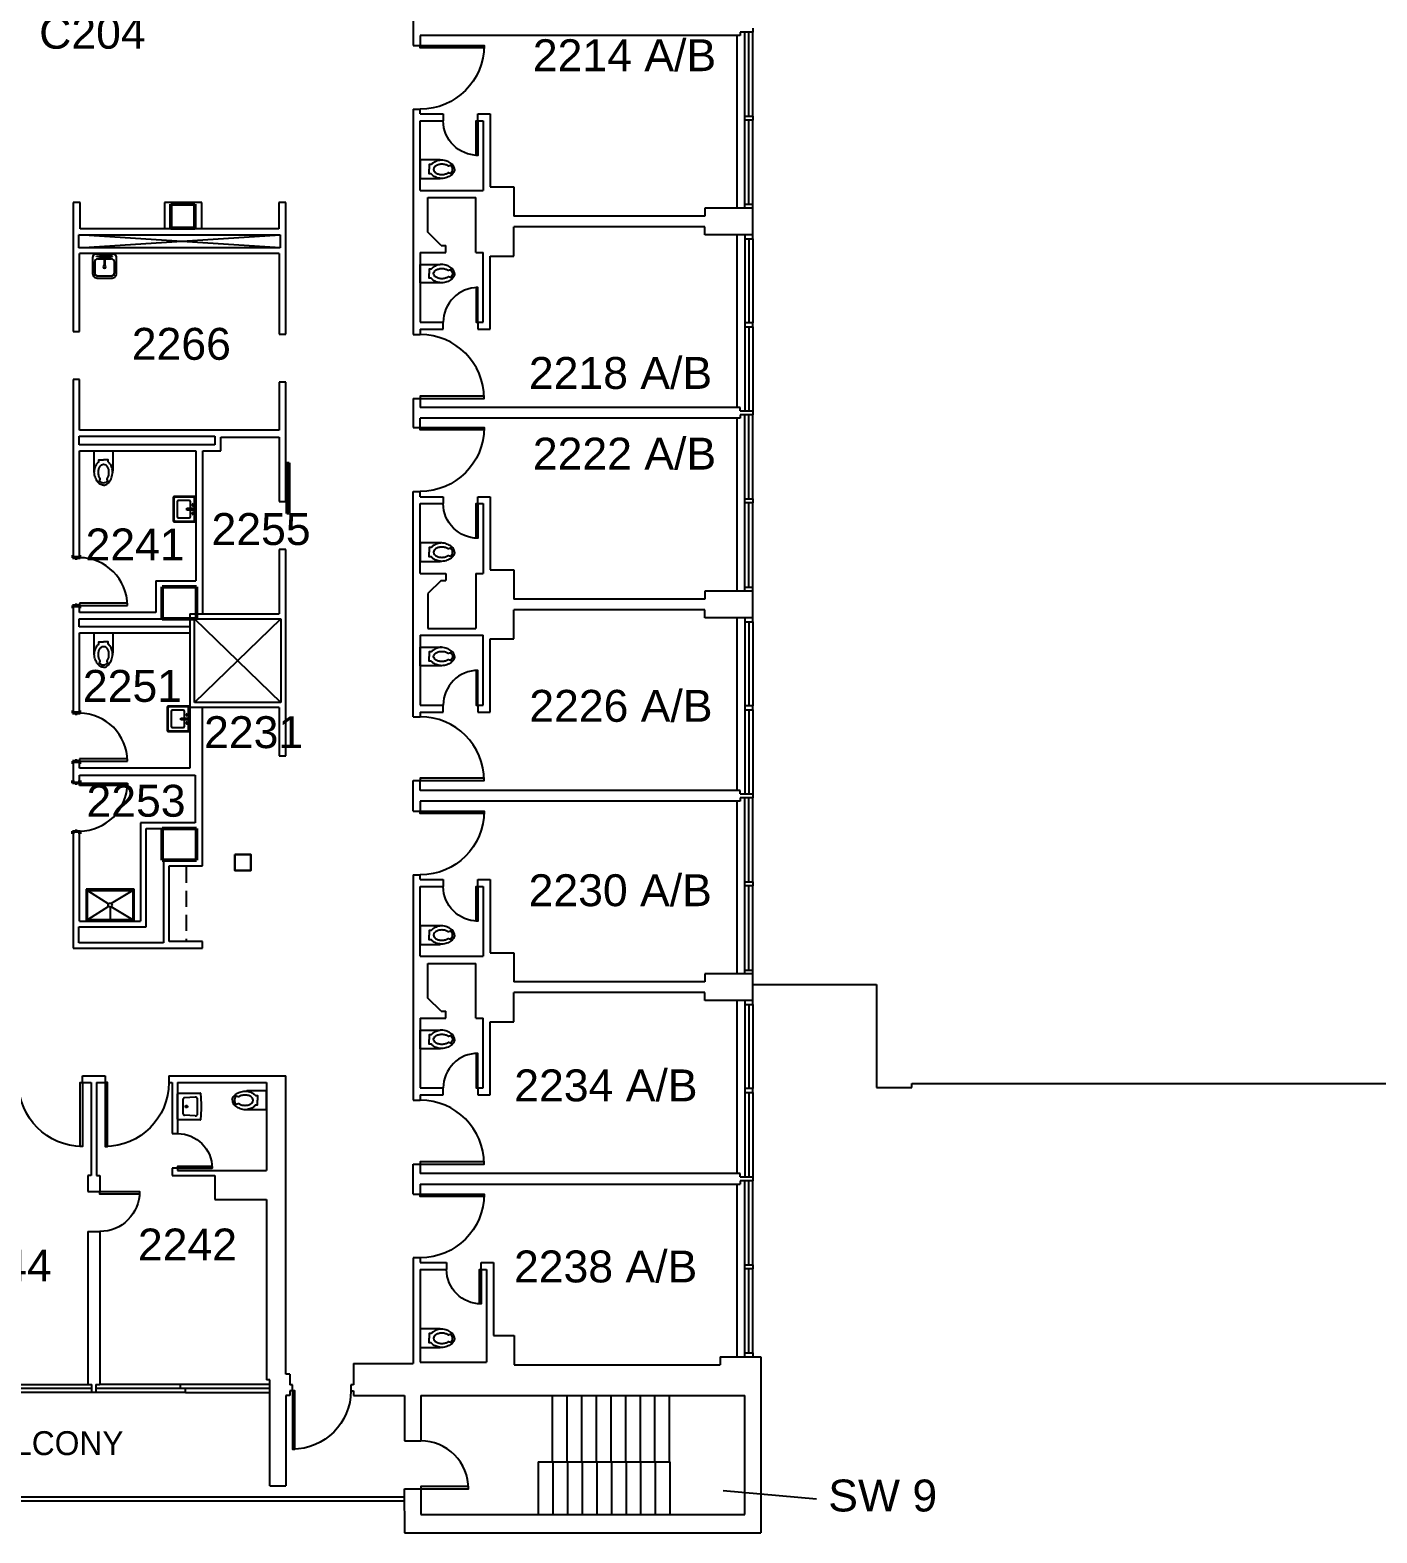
# Model space of a CAD drawing. Header units: inches. Extents: x -1132 to 7533, y -2240 to 4304.
# Drawn here: x 2883 to 3897, y 211 to 1341 of the extents above; entities that cross this region are included whole.
import ezdxf

# ---------------------------------------------------------------- set-up
doc = ezdxf.new("R2010")
doc.units = ezdxf.units.IN
doc.header["$LTSCALE"] = 96
doc.header["$MEASUREMENT"] = 0
doc.linetypes.add('HIDDEN2', pattern=[0.1875, 0.125, -0.0625])
doc.layers.get('0').update_dxf_attribs({"linetype": 'CONTINUOUS'})
for name, color, linetype in [('A-ANNO-ROOM', 4, 'CONTINUOUS'), ('A-ANNO-TEXT', 4, 'CONTINUOUS'), ('A-COLS', 5, 'CONTINUOUS'), ('A-DOOR', 2, 'CONTINUOUS'), ('A-FLOR-CASE-UPPR', 3, 'HIDDEN2'), ('A-FLOR-PFIX', 2, 'CONTINUOUS'), ('A-FLOR-STRS', 2, 'CONTINUOUS'), ('A-GLAZ', 2, 'CONTINUOUS'), ('A-GLAZ-SILL', 1, 'CONTINUOUS'), ('A-ROOF-LEVL-MED', 3, 'CONTINUOUS'), ('A-SHAFT', 1, 'CONTINUOUS'), ('A-WALL-FULL', 6, 'CONTINUOUS')]:
    doc.layers.add(name, color=color, linetype=linetype)
doc.styles.add('ARIAL', font='arial.ttf')

# ---------------------------------------------------------------- blocks, each defined once
blk = doc.blocks.new('*U89')
for p, q in [((0, 0), (0, 0)), ((-44, 0), (-44, 0))]:
    blk.add_line(p, q)
blk.add_lwpolyline([(0, 0), (0, -44), (-1.75, -44), (-1.75, 0)], close=True)
blk.add_arc((0, 0), 44, 180, 270)
blk = doc.blocks.new('*U88')
for p, q in [((0, 0), (0, 0)), ((36, 0), (36, 0))]:
    blk.add_line(p, q)
blk.add_lwpolyline([(0, 0), (0, -36), (1.75, -36), (1.75, 0)], close=True)
blk.add_arc((0, 0), 36, 270, 0)
blk = doc.blocks.new('*U29')
for p, q in [((0, 0), (0, 0)), ((48, 0), (48, 0))]:
    blk.add_line(p, q)
blk.add_lwpolyline([(0, 0), (0, -48), (1.75, -48), (1.75, 0)], close=True)
blk.add_arc((0, 0), 48, 270, 0)
blk = doc.blocks.new('*U28')
for p, q in [((0, 0), (0, 0)), ((-48, 0), (-48, 0))]:
    blk.add_line(p, q)
blk.add_lwpolyline([(0, 0), (0, -48), (-1.75, -48), (-1.75, 0)], close=True)
blk.add_arc((0, 0), 48, 180, 270)
blk = doc.blocks.new('*U30')
for p, q in [((0, 0), (0, 0)), ((36, 0), (36, 0))]:
    blk.add_line(p, q)
blk.add_lwpolyline([(0, 0), (0, -36), (1.75, -36), (1.75, 0)], close=True)
blk.add_arc((0, 0), 36, 270, 0)
blk = doc.blocks.new('*U61')
for p, q in [((0, 0), (0, 0)), ((-36, 0), (-36, 0))]:
    blk.add_line(p, q)
blk.add_lwpolyline([(0, 0), (0, -36), (-1.75, -36), (-1.75, 0)], close=True)
blk.add_arc((0, 0), 36, 180, 270)
blk = doc.blocks.new('LAVHC4')
for p, q in [((-9.5, 0), (9.5, 0)), ((-10, -17.046589), (-10, -0.5)), ((-7.037044, -13.416795), (-6.580252, -5.19453)), ((-5.581791, -4.25), (5.581791, -4.25)), ((7.037044, -13.416795), (6.580252, -5.19453)), ((10, -0.5), (10, -17.046589)), ((-5.539354, -15), (5.539354, -15))]:
    blk.add_line(p, q)
for points in [[(-9.5, 0, 0.065543), (-9.648516, -0.019553, 0.087946), (-9.75, -0.066987, 0.043207), (-9.849429, -0.150571, 0.043207), (-9.933013, -0.25, 0.087946), (-9.980447, -0.351484, 0.065543), (-10, -0.5)], [(10, -0.5, 0.065543), (9.980447, -0.351484, 0.087946), (9.933013, -0.25, 0.043207), (9.849429, -0.150571, 0.043207), (9.75, -0.066987, 0.087946), (9.648516, -0.019553, 0.065543), (9.5, 0)], [(-5.581791, -4.25, 0.063221), (-5.869829, -4.286566, 0.085725), (-6.065686, -4.374874, 0.040781), (-6.261236, -4.53176, 0.040781), (-6.428729, -4.718307, 0.085725), (-6.527764, -4.908965, 0.063221), (-6.580252, -5.19453)], [(6.580252, -5.19453, 0.063221), (6.527764, -4.908965, 0.085725), (6.428729, -4.718307, 0.040781), (6.261236, -4.53176, 0.040781), (6.065686, -4.374874, 0.085725), (5.869829, -4.286566, 0.063221), (5.581791, -4.25)], [(-10, -17.046589, 0.061553), (-9.982606, -17.187347, 0.084107), (-9.940741, -17.282697, 0.039062), (-9.865923, -17.379174, 0.039062), (-9.777011, -17.46284, 0.084107), (-9.686081, -17.513595, 0.061553), (-9.547619, -17.544316)], [(-9.547619, -17.544316, 0.007949), (-5.398899, -17.874775, 0.014949), (-3.186834, -17.949334, 0.000949), (0, -17.955385, 0.000949), (3.186834, -17.949334, 0.014949), (5.398899, -17.874775, 0.007949), (9.547619, -17.544316)], [(-7.037044, -13.416795, 0.050866), (-7.020454, -13.776064, 0.073218), (-6.947859, -14.015861, 0.028563), (-6.762423, -14.357529, 0.050866), (-6.629034, -14.530823, 0.050866), (-6.463406, -14.673619, 0.028563), (-6.132551, -14.877722, 0.073218), (-5.897149, -14.963507, 0.050866), (-5.539354, -15)], [(5.539354, -15, 0.050866), (5.897149, -14.963507, 0.073218), (6.132551, -14.877722, 0.028563), (6.463406, -14.673619, 0.050866), (6.629034, -14.530823, 0.050866), (6.762423, -14.357529, 0.028563), (6.947859, -14.015861, 0.073218), (7.020454, -13.776064, 0.050866), (7.037044, -13.416795)], [(9.547619, -17.544316, 0.061553), (9.686081, -17.513595, 0.084107), (9.777011, -17.46284, 0.039062), (9.865923, -17.379174, 0.039062), (9.940741, -17.282697, 0.084107), (9.982606, -17.187347, 0.061553), (10, -17.046589)]]:
    blk.add_lwpolyline(points, format="xyb")
blk.add_lwpolyline([(0.704769, -7.006515, -0.043661), (0.649519, -7.125, -0.043661), (0.574533, -7.232091, -0.043661), (0.482091, -7.324533, -0.043661), (0.375, -7.399519, -0.043661), (0.256515, -7.454769, -0.043661), (0.130236, -7.488606, -0.043661), (0, -7.5, -0.043661), (-0.130236, -7.488606, -0.043661), (-0.256515, -7.454769, -0.043661), (-0.375, -7.399519, -0.043661), (-0.482091, -7.324533, -0.043661), (-0.574533, -7.232091, -0.043661), (-0.649519, -7.125, -0.043661), (-0.704769, -7.006515, -0.043661), (-0.738606, -6.880236, -0.043661), (-0.75, -6.75, -0.043661), (-0.738606, -6.619764, -0.043661), (-0.704769, -6.493485, -0.043661), (-0.649519, -6.375, -0.043661), (-0.574533, -6.267909, -0.043661), (-0.482091, -6.175467, -0.043661), (-0.375, -6.100481, -0.043661), (-0.256515, -6.045231, -0.043661), (-0.130236, -6.011394, -0.043661), (0, -6, -0.043661), (0.130236, -6.011394, -0.043661), (0.256515, -6.045231, -0.043661), (0.375, -6.100481, -0.043661), (0.482091, -6.175467, -0.043661), (0.574533, -6.267909, -0.043661), (0.649519, -6.375, -0.043661), (0.704769, -6.493485, -0.043661), (0.738606, -6.619764, -0.043661), (0.75, -6.75, -0.043661), (0.738606, -6.880236, -0.043661)], format="xyb", close=True)
blk = doc.blocks.new('*U13')
for p, q in [((0, 0), (0, 0)), ((28, 0), (28, 0))]:
    blk.add_line(p, q)
blk.add_lwpolyline([(0, 0), (0, -28), (1.75, -28), (1.75, 0)], close=True)
blk.add_arc((0, 0), 28, 270, 0)
blk = doc.blocks.new('P2477016')
for p, q in [((-2.5, -21.1), (-2.5, -21.1)), ((-3.6, -23.8), (-3.6, -23.8))]:
    blk.add_line(p, q)
blk.add_lwpolyline([(7, -14.9), (7, 0), (-7, 0), (-7, -14.9)])
for points in [[(-6.9, -16.2, -0.074934), (-6.3, -12.6, -0.085426), (-4.9, -9.7, -0.066386), (-3.5, -8.3), (-3.5, -6.7), (0, -6.7)], [(4, -23.7, -0.562484), (3.2, -23.5), (2.4, -21.3, -0.238976), (2.5, -20.9, 0.08035), (3.4, -19, 0.074934), (3.8, -16.2, 0.074934), (3.4, -13.4, 0.085426), (2.4, -11.5, 0.066386), (1.6, -10.6, 0.330534), (-1.7, -10.6, 0.066386), (-2.5, -11.5, 0.085426), (-3.5, -13.4, 0.074934), (-3.9, -16.2, 0.074934), (-3.5, -19, 0.08035), (-2.6, -20.9, -0.238976), (-2.5, -21.3), (-3.3, -23.5, -0.549653), (-4.1, -23.7)], [(6.9, -16.2, 0.074934), (6.3, -12.6, 0.085426), (4.9, -9.7, 0.066386), (3.5, -8.3), (3.5, -6.7), (0, -6.7)], [(0, -25.8, -0.143932), (-2.5, -25, -0.107177), (-4.9, -22.6, -0.077997), (-6.4, -19.2, -0.065232), (-7, -14.9)], [(0, -25.8, 0.143932), (2.5, -25, 0.107177), (4.9, -22.6, 0.077997), (6.4, -19.2, 0.065232), (7, -14.9)], [(-3, -22.7, 0.063273), (-1.7, -23.8, 0.143932), (0, -24.2)], [(0, -24.2, 0.143932), (1.7, -23.8, 0.059203), (2.9, -22.8)]]:
    blk.add_lwpolyline(points, format="xyb")

msp = doc.modelspace()

# ---------------------------------------------------------------- linework, layer by layer
at = {"color": 9}
for p, q in [((2920.4, 738.1), (2915.5, 738.1)), ((3049.2, 720.9), (3037.2, 720.9)), ((3037.2, 720.9), (3037.2, 708.9)), ((3049.2, 708.9), (3049.2, 720.9)), ((3037.2, 708.9), (3049.2, 708.9))]:
    msp.add_line(p, q, dxfattribs=at)
at = {"layer": 'A-ANNO-ROOM'}
msp.add_line((3404.8, 242.6), (3474.9, 236.2), dxfattribs=at)
at = {"layer": 'A-COLS', "lineweight": 50}
for p, q in [((3007.2, 1210.2), (2989.2, 1210.2)), ((2989.2, 1210.2), (2989.2, 1192.2)), ((3007.2, 1192.2), (3007.2, 1210.2)), ((2989.2, 1192.2), (3007.2, 1192.2)), ((3008.5, 922.2), (2982.5, 922.2)), ((2982.5, 922.2), (2982.5, 898.2)), ((3008.5, 898.2), (3008.5, 922.2)), ((2982.5, 898.2), (3008.5, 898.2)), ((3008.5, 740.6), (2982.5, 740.6)), ((2982.5, 740.6), (2982.5, 716.6)), ((3008.5, 716.6), (3008.5, 740.6)), ((2982.5, 716.6), (3008.5, 716.6))]:
    msp.add_line(p, q, dxfattribs=at)
at = {"layer": 'A-DOOR', "lineweight": 35}
for p, q in [((3076.3, 1015.5), (3078.1, 1015.5)), ((3076.3, 977.5), (3076.3, 1015.5)), ((3078.1, 1015.5), (3078.1, 977.5)), ((3078.1, 977.5), (3076.3, 977.5)), ((2915.5, 946.2), (2915, 946.2)), ((2915, 946.2), (2915, 944.2)), ((2915, 944.2), (2917.2, 944.2)), ((2915.5, 944.7), (2915.5, 946.2)), ((2920.4, 944.7), (2915.5, 944.7)), ((2917.2, 944.2), (2917.2, 943.7)), ((2917.2, 943.7), (2918.7, 943.7)), ((2918.7, 943.7), (2918.7, 944.2)), ((2918.7, 944.2), (2920.9, 944.2)), ((2920.9, 946.2), (2920.4, 946.2)), ((2920.4, 946.2), (2920.4, 944.7)), ((2920.9, 944.2), (2920.9, 946.2)), ((2917.2, 908.2), (2915, 908.2)), ((2915, 908.2), (2915, 906.2)), ((2915, 906.2), (2915.5, 906.2)), ((2915.5, 907.7), (2920.4, 907.7)), ((2915.5, 906.2), (2915.5, 907.7)), ((2918.7, 908.7), (2917.2, 908.7)), ((2917.2, 908.7), (2917.2, 908.2)), ((2918.7, 908.2), (2918.7, 908.7)), ((2920.9, 908.2), (2918.7, 908.2)), ((2920.4, 907.7), (2920.4, 906.2)), ((2920.4, 906.2), (2920.9, 906.2)), ((2920.9, 906.2), (2920.9, 908.2)), ((2915.5, 829.2), (2915, 829.2)), ((2915, 829.2), (2915, 827.2)), ((2915, 827.2), (2917.2, 827.2)), ((2915.5, 827.7), (2915.5, 829.2)), ((2920.4, 827.7), (2915.5, 827.7)), ((2917.2, 827.2), (2917.2, 826.7)), ((2917.2, 826.7), (2918.7, 826.7)), ((2918.7, 826.7), (2918.7, 827.2)), ((2918.7, 827.2), (2920.9, 827.2)), ((2920.9, 829.2), (2920.4, 829.2)), ((2920.4, 829.2), (2920.4, 827.7)), ((2920.9, 827.2), (2920.9, 829.2)), ((2918.7, 791.7), (2917.2, 791.7)), ((2917.2, 791.7), (2917.2, 791.2)), ((2918.7, 791.2), (2918.7, 791.7)), ((2917.2, 791.2), (2915, 791.2)), ((2915, 791.2), (2915, 789.2)), ((2915, 789.2), (2915.5, 789.2)), ((2915.5, 790.7), (2920.4, 790.7)), ((2915.5, 789.2), (2915.5, 790.7)), ((2920.9, 791.2), (2918.7, 791.2)), ((2920.4, 790.7), (2920.4, 789.2)), ((2920.4, 789.2), (2920.9, 789.2)), ((2920.9, 789.2), (2920.9, 791.2)), ((2915, 776.6), (2915.5, 776.6)), ((2915, 774.6), (2915, 776.6)), ((2917.2, 774.6), (2915, 774.6)), ((2915.5, 776.6), (2915.5, 775.1)), ((2915.5, 775.1), (2920.4, 775.1)), ((2917.2, 774.1), (2917.2, 774.6)), ((2918.7, 774.1), (2917.2, 774.1)), ((2918.7, 774.6), (2918.7, 774.1)), ((2920.9, 774.6), (2918.7, 774.6)), ((2920.4, 776.6), (2920.9, 776.6)), ((2920.4, 775.1), (2920.4, 776.6)), ((2920.9, 776.6), (2920.9, 774.6)), ((2915, 738.6), (2917.2, 738.6)), ((2915, 736.6), (2915, 738.6)), ((2915.5, 736.6), (2915, 736.6)), ((2915.5, 738.1), (2915.5, 736.6)), ((2920.4, 738.1), (2915.5, 738.1)), ((2917.2, 739.1), (2918.7, 739.1)), ((2917.2, 738.6), (2917.2, 739.1)), ((2918.7, 739.1), (2918.7, 738.6)), ((2918.7, 738.6), (2920.9, 738.6)), ((2920.4, 736.6), (2920.4, 738.1)), ((2920.9, 736.6), (2920.4, 736.6)), ((2920.9, 738.6), (2920.9, 736.6))]:
    msp.add_line(p, q, dxfattribs=at)
at = {"layer": 'A-DOOR'}
for p, q in [((2920.4, 910), (2920.4, 908.2)), ((2956.4, 910), (2920.4, 910)), ((2920.9, 908.2), (2956.4, 908.2)), ((2956.4, 908.2), (2956.4, 910)), ((2920.4, 793), (2920.4, 791.2)), ((2956.4, 793), (2920.4, 793)), ((2956.4, 791.2), (2956.4, 793)), ((2920.9, 791.2), (2956.4, 791.2)), ((2920.4, 772.9), (2920.4, 774.6)), ((2956.4, 772.9), (2920.4, 772.9)), ((2920.9, 774.6), (2956.4, 774.6)), ((2956.4, 774.6), (2956.4, 772.9))]:
    msp.add_line(p, q, dxfattribs=at)
for centre, start, end in [((2920.4, 908.2), 0, 90), ((2920.4, 791.2), 0, 90), ((2920.4, 774.6), 270, 360)]:
    msp.add_arc(centre, 36, start, end, dxfattribs=at)
at = {"layer": 'A-FLOR-CASE-UPPR'}
msp.add_line((3000.6, 711.6), (3000.6, 655.6), dxfattribs=at)
at = {"layer": 'A-FLOR-PFIX'}
for p, q in [((2930.2, 1170.1), (2930.2, 1158.6)), ((2930.2, 1170.1), (2930.2, 1158.6)), ((2931.7, 1158.6), (2931.7, 1166.6)), ((2931.7, 1158.6), (2931.7, 1166.6)), ((2931.8, 1166.6), (2931.8, 1158.6)), ((2945.7, 1172.6), (2932.7, 1172.6)), ((2933.2, 1170.7), (2933.2, 1171)), ((2933.2, 1171), (2937.4, 1171)), ((2937.4, 1170.7), (2933.2, 1170.7)), ((2934.2, 1169.1), (2944.2, 1169.1)), ((2934.2, 1169.1), (2944.2, 1169.1)), ((2944.2, 1169), (2934.2, 1169)), ((2936.2, 1169.9), (2936.2, 1171.9)), ((2936.2, 1171.9), (2942.2, 1171.9)), ((2938.9, 1169.9), (2936.2, 1169.9)), ((2937.4, 1171), (2937.4, 1170.7)), ((2938.9, 1170.9), (2938.9, 1164.4)), ((2939.4, 1170.9), (2939.4, 1164.4)), ((2942.2, 1169.9), (2939.4, 1169.9)), ((2939.8, 1165.6), (2939.8, 1165.6)), ((2940.9, 1171), (2940.9, 1170.7)), ((2945.2, 1171), (2940.9, 1171)), ((2940.9, 1170.7), (2945.2, 1170.7)), ((2942.2, 1171.9), (2942.2, 1171)), ((2942.2, 1170.7), (2942.2, 1169.9)), ((2945.2, 1170.7), (2945.2, 1171)), ((2946.6, 1158.6), (2946.6, 1166.6)), ((2946.7, 1166.6), (2946.7, 1158.6)), ((2946.7, 1166.6), (2946.7, 1158.6)), ((2948.2, 1158.6), (2948.2, 1170.1)), ((2948.2, 1158.6), (2948.2, 1170.1)), ((2933.5, 1154.6), (2944.9, 1154.6)), ((2933.5, 1154.6), (2944.9, 1154.6)), ((2934.2, 1156.2), (2944.2, 1156.2)), ((2944.2, 1156.1), (2934.2, 1156.1)), ((2944.2, 1156.1), (2934.2, 1156.1)), ((2938.6, 1163.1), (2938.6, 1163.1)), ((2990.9, 989.2), (2990.9, 972.2)), ((2991.4, 988.7), (2991.4, 972.7)), ((3007.9, 990.2), (2991.9, 990.2)), ((3006.9, 989.7), (2992.4, 989.7)), ((2993.9, 986.2), (2993.9, 975.2)), ((3002.9, 987.2), (2994.9, 987.2)), ((3003.9, 981.4), (3003.9, 986.2)), ((3006.9, 971.7), (3006.9, 989.7)), ((2994.9, 974.2), (3002.9, 974.2)), ((3001.2, 981.4), (3006.5, 981.4)), ((3001.2, 980.1), (3001.2, 981.4)), ((3006.5, 980.1), (3001.2, 980.1)), ((3003.9, 975.2), (3003.9, 980.1)), ((3006.5, 981.4), (3006.5, 980.1)), ((2991.9, 971.2), (3007.9, 971.2)), ((2992.4, 971.7), (3006.9, 971.7)), ((2986.3, 831.5), (2986.3, 814.5)), ((2986.8, 831), (2986.8, 815)), ((3003.3, 832.5), (2987.3, 832.5)), ((3002.3, 832), (2987.8, 832)), ((2989.3, 828.5), (2989.3, 817.5)), ((2998.3, 829.5), (2990.3, 829.5)), ((2999.3, 823.6), (2999.3, 828.5)), ((3002.3, 814), (3002.3, 832)), ((2987.8, 814), (3002.3, 814)), ((2990.3, 816.5), (2998.3, 816.5)), ((2996.6, 823.6), (3001.8, 823.6)), ((2996.6, 822.4), (2996.6, 823.6)), ((3001.8, 822.4), (2996.6, 822.4)), ((2999.3, 817.5), (2999.3, 822.4)), ((3001.8, 823.6), (3001.8, 822.4)), ((2987.3, 813.5), (3003.3, 813.5)), ((2961.4, 694.9), (2925.4, 694.9)), ((2925.4, 694.9), (2925.4, 670.9)), ((2926.4, 693.9), (2942.2, 683.9)), ((2926.4, 671.9), (2926.4, 693.9)), ((2926.4, 693.9), (2960.4, 693.9)), ((2960.4, 693.9), (2944.2, 684.1)), ((2960.4, 693.9), (2960.4, 671.9)), ((2961.4, 670.9), (2961.4, 694.9)), ((2942.2, 681.9), (2926.4, 671.9)), ((2960.4, 671.9), (2944.3, 681.7)), ((2943.4, 671.9), (2926.4, 671.9)), ((2960.4, 671.9), (2943.4, 671.9))]:
    msp.add_line(p, q, dxfattribs=at)
at = {"layer": 'A-FLOR-PFIX', "flags": 128}
for points in [[(2938.6, 1165.6), (2938.6, 1165.6), (2938.6, 1165.6)], [(2938.6, 1165.6), (2938.6, 1165.6), (2938.6, 1165.6), (2938.6, 1165.6)], [(2939.8, 1165.6), (2939.8, 1165.6), (2939.8, 1165.6)], [(2939.8, 1163.1), (2939.8, 1163.1), (2939.8, 1163.1), (2939.8, 1163.1)]]:
    msp.add_lwpolyline(points, dxfattribs=at)
at = {"layer": 'A-FLOR-PFIX'}
msp.add_lwpolyline([(2943.4, 681.4), (2943.4, 671.9)], dxfattribs=at)
msp.add_circle((2943.4, 682.9), 1.5, dxfattribs=at)
for centre, radius, start, end in [((2932.7, 1170.1), 2.5, 90, 180), ((2932.7, 1170.1), 2.5, 120.3305, 180), ((2934.2, 1166.6), 2.5, 90, 180), ((2934.2, 1166.6), 2.5, 90, 180), ((2934.2, 1166.6), 2.4, 90, 180), ((2937.2, 1170.9), 0.5, 0, 165.5225), ((2937.2, 1170.9), 0.5, 194.4775, 0), ((2937.2, 1170.9), 0.396, 0, 180), ((2937.2, 1170.9), 0.396, 180, 0), ((2939.2, 1170.9), 0.5, 0, 180), ((2939.2, 1170.9), 0.5, 180, 240), ((2939.2, 1164.6), 0.324, 140.5913, 180), ((2939.2, 1164.6), 0.324, 180, 0), ((2939.2, 1170.9), 0.5, 300, 0), ((2939.2, 1164.6), 0.324, 0, 39.4087), ((2941.2, 1170.9), 0.5, 14.4775, 180), ((2941.2, 1170.9), 0.5, 180, 345.5225), ((2941.2, 1170.9), 0.396, 0, 180), ((2941.2, 1170.9), 0.396, 180, 0), ((2944.2, 1166.6), 2.5, 0, 90), ((2944.2, 1166.6), 2.5, 0, 90), ((2944.2, 1166.6), 2.4, 0, 90), ((2945.7, 1170.1), 2.5, 0, 90), ((2945.7, 1170.1), 2.5, 0, 59.6695), ((2933.7, 1158.1), 3.51, 171.8503, 267.5498), ((2933.7, 1158.1), 3.51, 171.8503, 267.5498), ((2934.2, 1158.6), 2.5, 180, 270), ((2934.2, 1158.6), 2.5, 180, 270), ((2934.2, 1158.6), 2.4, 180, 270), ((2939.2, 1163.1), 1, 0, 180), ((2939.2, 1163.1), 1, 180, 0), ((2944.2, 1158.6), 2.5, 270, 0), ((2944.2, 1158.6), 2.5, 270, 0), ((2944.2, 1158.6), 2.4, 270, 0), ((2944.7, 1158.1), 3.51, 272.4502, 8.1497), ((2944.7, 1158.1), 3.51, 272.4502, 8.1497), ((2991.9, 989.2), 1, 90, 180), ((2992.4, 988.7), 1, 90, 180), ((2994.9, 986.2), 1, 90, 180), ((3002.9, 986.2), 1, 0, 90), ((3005.9, 983.9), 0.75, 90, 270), ((3005.9, 983.9), 0.75, 270, 90), ((2991.9, 972.2), 1, 180, 270), ((2992.4, 972.7), 1, 180, 270), ((2994.9, 975.2), 1, 180, 270), ((3002.9, 975.2), 1, 270, 0), ((3005.9, 977.6), 0.75, 90, 270), ((3005.9, 977.6), 0.75, 270, 90), ((2987.3, 831.5), 1, 90, 180), ((2987.8, 831), 1, 90, 180), ((2990.3, 828.5), 1, 90, 180), ((2998.3, 828.5), 1, 0, 90), ((3001.3, 826.1), 0.75, 90, 270), ((3001.3, 826.1), 0.75, 270, 90), ((2987.3, 814.5), 1, 180, 270), ((2987.8, 815), 1, 180, 270), ((2990.3, 817.5), 1, 180, 270), ((2998.3, 817.5), 1, 270, 0), ((3001.3, 819.9), 0.75, 90, 270), ((3001.3, 819.9), 0.75, 270, 90)]:
    msp.add_arc(centre, radius, start, end, dxfattribs=at)
at = {"layer": 'A-FLOR-STRS'}
for p, q in [((3276.4, 264.2), (3276.4, 313.7)), ((3287.4, 264.2), (3287.4, 313.7)), ((3298.4, 264.2), (3298.4, 313.7)), ((3309.4, 264.2), (3309.4, 313.7)), ((3320.4, 264.2), (3320.4, 313.7)), ((3331.4, 264.2), (3331.4, 313.7)), ((3342.4, 264.2), (3342.4, 313.7)), ((3353.4, 264.2), (3353.4, 313.7)), ((3364.4, 264.2), (3364.4, 313.7)), ((3265.6, 264.2), (3364.6, 264.2)), ((3265.6, 264.2), (3265.6, 224.6)), ((3276.6, 264.2), (3276.6, 224.6)), ((3287.6, 264.2), (3287.6, 224.6)), ((3298.6, 264.2), (3298.6, 224.6)), ((3309.6, 264.2), (3309.6, 224.6)), ((3320.6, 264.2), (3320.6, 224.6)), ((3331.6, 264.2), (3331.6, 224.6)), ((3342.6, 264.2), (3342.6, 224.6)), ((3353.6, 264.2), (3353.6, 224.6)), ((3364.6, 264.2), (3364.6, 224.6))]:
    msp.add_line(p, q, dxfattribs=at)
at = {"layer": 'A-GLAZ'}
for p, q in [((3421, 1276.4), (3421, 1339.6)), ((3424, 1276.4), (3424, 1339.6)), ((3427, 1276.4), (3427, 1339.6)), ((3421, 1210.1), (3421, 1273.4)), ((3424, 1210.1), (3424, 1273.4)), ((3427, 1210.1), (3427, 1273.4)), ((3421, 1184.1), (3421, 1120.9)), ((3424, 1184.1), (3424, 1120.9)), ((3427, 1184.1), (3427, 1120.9)), ((3421, 1117.9), (3421, 1054.6)), ((3424, 1117.9), (3424, 1054.6)), ((3427, 1117.9), (3427, 1054.6)), ((3421, 988.4), (3421, 1051.6)), ((3424, 988.4), (3424, 1051.6)), ((3427, 988.4), (3427, 1051.6)), ((3421, 922.1), (3421, 985.4)), ((3424, 922.1), (3424, 985.4)), ((3427, 922.1), (3427, 985.4)), ((3421, 896.1), (3421, 832.9)), ((3424, 896.1), (3424, 832.9)), ((3427, 896.1), (3427, 832.9)), ((3421, 829.9), (3421, 766.6)), ((3424, 829.9), (3424, 766.6)), ((3427, 829.9), (3427, 766.6)), ((3421, 700.4), (3421, 763.6)), ((3424, 700.4), (3424, 763.6)), ((3427, 700.4), (3427, 763.6)), ((3421, 634.1), (3421, 697.4)), ((3424, 634.1), (3424, 697.4)), ((3427, 634.1), (3427, 697.4)), ((3421, 608.1), (3421, 544.9)), ((3424, 608.1), (3424, 544.9)), ((3427, 608.1), (3427, 544.9)), ((3421, 541.9), (3421, 478.6)), ((3424, 541.9), (3424, 478.6)), ((3427, 541.9), (3427, 478.6)), ((3421, 412.4), (3421, 475.6)), ((3424, 412.4), (3424, 475.6)), ((3427, 412.4), (3427, 475.6)), ((3421, 346.1), (3421, 409.4)), ((3424, 346.1), (3424, 409.4)), ((3427, 346.1), (3427, 409.4)), ((2929.6, 319.4), (2798.6, 319.4)), ((3063.6, 319.4), (2932.6, 319.4)), ((3063.6, 322.4), (2996.1, 322.4)), ((2996.1, 322.4), (2996.1, 319.4)), ((3000.1, 316.4), (3000.1, 319.4)), ((2929.6, 316.4), (2862.1, 316.4)), ((3000.1, 316.4), (2932.6, 316.4))]:
    msp.add_line(p, q, dxfattribs=at)
at = {"layer": 'A-GLAZ-SILL'}
for p, q in [((3415, 1337.1), (3415, 1207.1)), ((3415, 1187.1), (3415, 1057.1)), ((3415, 1049.1), (3415, 919.1)), ((3415, 899.1), (3415, 769.1)), ((3415, 761.1), (3415, 631.1)), ((3415, 611.1), (3415, 481.1)), ((3415, 473.1), (3415, 343.1)), ((2866.1, 322.4), (2926.6, 322.4)), ((2996.1, 322.4), (2935.6, 322.4)), ((3000.1, 316.4), (3063.6, 316.4))]:
    msp.add_line(p, q, dxfattribs=at)
at = {"layer": 'A-ROOF-LEVL-MED'}
for p, q in [((3427.1, 623.2), (3520.1, 623.2)), ((3520.1, 623.2), (3520.1, 545.7)), ((3520.1, 545.7), (3546.6, 545.7)), ((3546.6, 545.7), (3546.6, 548.7)), ((3546.6, 548.7), (4112.1, 548.7)), ((2796.3, 237.7), (3165, 237.7)), ((2793.3, 234.7), (3165, 234.7))]:
    msp.add_line(p, q, dxfattribs=at)
at = {"layer": 'A-SHAFT'}
for p, q in [((3007, 835.2), (3071.8, 898.2)), ((3007, 898.2), (3071.8, 835.2))]:
    msp.add_line(p, q, dxfattribs=at)
for points in [[(2919.8, 1177.2), (3071.3, 1187.2)], [(3071.3, 1177.2), (2919.8, 1187.2)]]:
    msp.add_lwpolyline(points, dxfattribs=at)
at = {"layer": 'A-WALL-FULL'}
for p, q in [((3171.5, 1352.6), (3171.5, 1329.6)), ((3417.5, 1337.1), (3176.8, 1337.1)), ((3176.8, 1337.1), (3176.8, 1329.6)), ((3427, 1339.6), (3417.5, 1339.6)), ((3417.5, 1339.6), (3417.5, 1337.1)), ((3427, 1342.6), (3427, 1339.6)), ((3171.5, 1329.6), (3176.8, 1329.6)), ((3171.5, 1281.6), (3171.5, 1112.1)), ((3171.5, 1281.6), (3176.8, 1281.6)), ((3176.8, 1278.1), (3176.8, 1281.6)), ((3176.8, 1278.1), (3194.1, 1278.1)), ((3194.1, 1278.1), (3194.1, 1272.9)), ((3220.1, 1278.1), (3229.3, 1278.1)), ((3220.1, 1272.9), (3220.1, 1278.1)), ((3229.3, 1278.1), (3229.3, 1223.1)), ((3176.8, 1220.4), (3176.8, 1272.9)), ((3176.8, 1272.9), (3194.1, 1272.9)), ((3220.1, 1272.9), (3224, 1272.9)), ((3224, 1272.9), (3224, 1220.4)), ((3421, 1273.4), (3421, 1276.4)), ((3421, 1276.4), (3427, 1276.4)), ((3427, 1273.4), (3421, 1273.4)), ((3427, 1276.4), (3427, 1273.4)), ((3229.3, 1223.1), (3247.3, 1223.1)), ((3247.3, 1223.1), (3247.3, 1201.1)), ((2920.8, 1211.5), (2915.5, 1211.5)), ((2915.5, 1211.5), (2915.5, 1210.9)), ((2915.5, 1210.9), (2915.5, 1114.3)), ((2920.8, 1191.5), (2920.8, 1211.5)), ((2984.2, 1211.5), (2984.2, 1191.5)), ((3012.3, 1211.5), (2984.2, 1211.5)), ((3012.3, 1210.9), (3012.3, 1211.5)), ((3012.3, 1191.5), (3012.3, 1210.9)), ((3070.3, 1211.5), (3070.3, 1191.5)), ((3075.5, 1211.5), (3070.3, 1211.5)), ((3075.5, 1210.9), (3075.5, 1211.5)), ((3075.5, 1112.3), (3075.5, 1210.9)), ((3176.8, 1220.4), (3224, 1220.4)), ((3182.5, 1215.1), (3218.5, 1215.1)), ((3182.5, 1189), (3182.5, 1215.1)), ((3218.5, 1173.9), (3218.5, 1215.1)), ((3421, 1207.1), (3421, 1210.4)), ((3421, 1210.1), (3427, 1210.1)), ((3427, 1184.1), (3427, 1210.1)), ((3391, 1201.1), (3247.3, 1201.1)), ((3427, 1207.1), (3391, 1207.1)), ((3391, 1207.1), (3391, 1201.1)), ((2919.8, 1187.2), (3071.3, 1187.2)), ((2919.8, 1177.2), (2919.8, 1187.2)), ((3070.3, 1191.5), (2920.8, 1191.5)), ((3071.3, 1187.2), (3071.3, 1177.2)), ((3192.4, 1179.1), (3182.5, 1189)), ((3391, 1193.1), (3247.3, 1193.1)), ((3247.3, 1171.1), (3247.3, 1193.1)), ((3391, 1187.1), (3391, 1193.1)), ((3427, 1187.1), (3391, 1187.1)), ((3421, 1187.1), (3421, 1183.9)), ((3071.3, 1177.2), (2919.8, 1177.2)), ((3192.4, 1179.1), (3196, 1179.1)), ((3196, 1173.9), (3196, 1179.1)), ((3421, 1184.1), (3427, 1184.1)), ((2920.4, 1114.3), (2920.4, 1173)), ((3070.7, 1173), (2920.4, 1173)), ((3070.7, 1173), (3070.7, 1112.3)), ((3176.8, 1173.9), (3176.8, 1121.4)), ((3176.8, 1173.9), (3196, 1173.9)), ((3218.5, 1173.9), (3224, 1173.9)), ((3224, 1121.4), (3224, 1173.9)), ((3229.3, 1116.1), (3229.3, 1171.1)), ((3229.3, 1171.1), (3247.3, 1171.1)), ((3176.8, 1121.4), (3194.1, 1121.4)), ((3194.1, 1116.1), (3194.1, 1121.4)), ((3220.1, 1121.4), (3224, 1121.4)), ((3220.1, 1121.4), (3220.1, 1116.1)), ((3421, 1120.9), (3421, 1117.9)), ((3427, 1120.9), (3421, 1120.9)), ((3427, 1117.9), (3427, 1120.9)), ((2915.5, 1114.3), (2920.4, 1114.3)), ((3070.7, 1112.3), (3075.5, 1112.3)), ((3171.5, 1112.1), (3176.8, 1112.1)), ((3176.8, 1116.1), (3176.8, 1112.1)), ((3176.8, 1116.1), (3194.1, 1116.1)), ((3220.1, 1116.1), (3229.3, 1116.1)), ((3421, 1117.9), (3427, 1117.9)), ((2920.4, 1078.2), (2915.5, 1078.2)), ((2915.5, 1078.2), (2915.5, 944.7)), ((2920.4, 1040.2), (2920.4, 1078.2)), ((3075.5, 1076.2), (3070.7, 1076.2)), ((3070.7, 1076.2), (3070.7, 1040.2)), ((3075.5, 986.5), (3075.5, 1076.2)), ((3171.5, 1064.1), (3171.5, 1042.1)), ((3171.5, 1064.1), (3176.8, 1064.1)), ((3176.8, 1064.1), (3176.8, 1057.1)), ((3417.5, 1057.1), (3176.8, 1057.1)), ((3417.5, 1054.6), (3417.5, 1057.1)), ((3417.5, 1054.6), (3427, 1054.6)), ((3427, 1051.6), (3417.5, 1051.6)), ((3417.5, 1051.6), (3417.5, 1049.1)), ((3427, 1054.6), (3427, 1051.6)), ((3070.7, 1040.2), (2920.4, 1040.2)), ((3171.5, 1042.1), (3176.8, 1042.1)), ((3417.5, 1049.1), (3176.8, 1049.1)), ((3176.8, 1042.1), (3176.8, 1049.1)), ((2920.2, 1035.6), (3022.2, 1035.6)), ((2920.2, 1029.2), (2920.2, 1035.6)), ((3022.2, 1029.2), (2920.2, 1029.2)), ((3022.2, 1035.6), (3022.2, 1029.2)), ((3026.8, 1035), (3070.7, 1035)), ((3026.8, 1024.6), (3026.8, 1035)), ((3070.7, 1035), (3070.7, 986.5)), ((2920.4, 1024.6), (3007.9, 1024.6)), ((2920.4, 944.7), (2920.4, 1024.6)), ((3007.9, 1024.6), (3007.9, 989.7)), ((3013.2, 1024.6), (3026.8, 1024.6)), ((3013.2, 902), (3013.2, 1024.6)), ((3007.9, 989.7), (3007.9, 926.9)), ((3070.7, 986.5), (3075.5, 986.5)), ((3171.5, 824.6), (3171.5, 994.1)), ((3171.5, 994.1), (3176.8, 994.1)), ((3176.8, 990.1), (3176.8, 994.1)), ((3176.8, 990.1), (3194.1, 990.1)), ((3176.8, 932.4), (3176.8, 984.9)), ((3176.8, 984.9), (3194.1, 984.9)), ((3194.1, 990.1), (3194.1, 984.9)), ((3220.1, 990.1), (3229.3, 990.1)), ((3220.1, 984.9), (3220.1, 990.1)), ((3220.1, 984.9), (3224, 984.9)), ((3224, 984.9), (3224, 932.4)), ((3229.3, 990.1), (3229.3, 935.1)), ((3421, 985.4), (3421, 988.4)), ((3421, 988.4), (3427, 988.4)), ((3427, 985.4), (3421, 985.4)), ((3427, 988.4), (3427, 985.4)), ((3075.5, 950.5), (3070.7, 950.5)), ((3070.7, 950.5), (3070.7, 902)), ((3075.5, 795.2), (3075.5, 950.5)), ((3176.8, 932.4), (3196, 932.4)), ((3192.4, 927.1), (3182.5, 917.2)), ((3192.4, 927.1), (3196, 927.1)), ((3196, 932.4), (3196, 927.1)), ((3218.5, 932.4), (3224, 932.4)), ((3218.5, 932.4), (3218.5, 891.1)), ((3229.3, 935.1), (3247.3, 935.1)), ((3247.3, 935.1), (3247.3, 913.1)), ((2977.9, 926.9), (2977.9, 902.9)), ((2977.9, 926.9), (3007.9, 926.9)), ((2982.5, 898.2), (2982.5, 922.2)), ((2982.5, 922.2), (3008.5, 922.2)), ((3008.5, 922.2), (3008.5, 902)), ((3182.5, 917.2), (3182.5, 891.1)), ((3427, 919.1), (3391, 919.1)), ((3391, 919.1), (3391, 913.1)), ((3421, 919.1), (3421, 922.4)), ((3421, 922.1), (3427, 922.1)), ((3427, 896.1), (3427, 922.1)), ((2920.4, 907.7), (2915.5, 907.7)), ((2915.5, 907.7), (2915.5, 827.7)), ((2920.4, 902.9), (2920.4, 907.7)), ((3391, 913.1), (3247.3, 913.1)), ((3391, 905.1), (3247.3, 905.1)), ((3247.3, 883.1), (3247.3, 905.1)), ((3391, 899.1), (3391, 905.1)), ((2920.2, 898.2), (2982.5, 898.2)), ((2920.2, 892.2), (2920.2, 898.2)), ((2977.9, 902.9), (2920.4, 902.9)), ((3003.3, 902), (3003.3, 785.9)), ((3003.3, 902), (3070.7, 902)), ((3007, 835.2), (3007, 898.2)), ((3007, 898.2), (3071.8, 898.2)), ((3071.8, 898.2), (3071.8, 835.2)), ((3427, 899.1), (3391, 899.1)), ((3421, 899.1), (3421, 895.9)), ((3421, 896.1), (3427, 896.1)), ((3003.3, 892.2), (2920.2, 892.2)), ((2920.4, 887.6), (3003.3, 887.6)), ((2920.4, 827.7), (2920.4, 887.6)), ((3176.8, 885.9), (3224, 885.9)), ((3176.8, 885.9), (3176.8, 833.4)), ((3182.5, 891.1), (3218.5, 891.1)), ((3224, 833.4), (3224, 885.9)), ((3229.3, 828.1), (3229.3, 883.1)), ((3229.3, 883.1), (3247.3, 883.1)), ((2915.5, 827.7), (2920.4, 827.7)), ((3070.7, 831.5), (3003.3, 831.5)), ((3071.8, 835.2), (3007, 835.2)), ((3012.8, 746.3), (3012.8, 831.5)), ((3070.7, 831.5), (3070.7, 795.2)), ((3176.8, 833.4), (3194.1, 833.4)), ((3176.8, 828.1), (3176.8, 824.6)), ((3176.8, 828.1), (3194.1, 828.1)), ((3194.1, 828.1), (3194.1, 833.4)), ((3220.1, 833.4), (3224, 833.4)), ((3220.1, 833.4), (3220.1, 828.1)), ((3220.1, 828.1), (3229.3, 828.1)), ((3421, 832.9), (3421, 829.9)), ((3427, 832.9), (3421, 832.9)), ((3421, 829.9), (3427, 829.9)), ((3427, 829.9), (3427, 832.9)), ((3171.5, 824.6), (3176.8, 824.6)), ((3070.7, 795.2), (3075.5, 795.2)), ((2915.5, 790.7), (2915.5, 775.1)), ((2920.4, 790.7), (2915.5, 790.7)), ((2920.4, 785.9), (2920.4, 790.7)), ((3003.3, 785.9), (2920.4, 785.9)), ((2920.4, 780.6), (3007.5, 780.6)), ((2920.4, 775.1), (2920.4, 780.6)), ((3007.5, 780.6), (3007.5, 744.9)), ((2915.5, 775.1), (2920.4, 775.1)), ((3171.5, 753.6), (3171.5, 776.6)), ((3171.5, 776.6), (3176.8, 776.6)), ((3176.8, 769.1), (3176.8, 776.6)), ((3417.5, 769.1), (3176.8, 769.1)), ((3417.5, 766.6), (3417.5, 769.1)), ((3176.8, 761.1), (3176.8, 753.6)), ((3417.5, 761.1), (3176.8, 761.1)), ((3417.5, 766.6), (3427, 766.6)), ((3427, 763.6), (3417.5, 763.6)), ((3417.5, 763.6), (3417.5, 761.1)), ((3427, 766.6), (3427, 763.6)), ((3012.8, 712.4), (3012.8, 746.3)), ((3171.5, 753.6), (3176.8, 753.6)), ((2915.5, 738.1), (2915.5, 650.4)), ((2920.4, 670.9), (2920.4, 738.1)), ((3007.5, 744.9), (2966.3, 744.9)), ((2966.3, 744.9), (2966.3, 670.9)), ((2970.5, 740.6), (3008.5, 740.6)), ((2970.5, 666.6), (2970.5, 740.6)), ((3008.5, 740.6), (3008.5, 716.6)), ((3008.5, 716.6), (2983.5, 716.6)), ((2983.5, 716.6), (2983.5, 654.6)), ((2987.8, 712.4), (3012.8, 712.4)), ((2987.8, 655.6), (2987.8, 712.4)), ((3171.5, 705.6), (3171.5, 536.1)), ((3171.5, 705.6), (3176.8, 705.6)), ((3176.8, 702.1), (3176.8, 705.6)), ((3176.8, 702.1), (3194.1, 702.1)), ((3194.1, 702.1), (3194.1, 696.9)), ((3220.1, 702.1), (3229.3, 702.1)), ((3220.1, 696.9), (3220.1, 702.1)), ((3229.3, 702.1), (3229.3, 647.1)), ((3176.8, 644.4), (3176.8, 696.9)), ((3176.8, 696.9), (3194.1, 696.9)), ((3220.1, 696.9), (3224, 696.9)), ((3224, 696.9), (3224, 644.4)), ((3421, 697.4), (3421, 700.4)), ((3421, 700.4), (3427, 700.4)), ((3427, 697.4), (3421, 697.4)), ((3427, 700.4), (3427, 697.4)), ((2920.4, 670.9), (2966.3, 670.9)), ((2919.8, 666.6), (2970.5, 666.6)), ((2919.8, 654.6), (2919.8, 666.6)), ((2915.5, 650.4), (3012.8, 650.4)), ((2983.5, 654.6), (2919.8, 654.6)), ((3012.8, 655.6), (2987.8, 655.6)), ((3012.8, 650.4), (3012.8, 655.6)), ((3176.8, 644.4), (3224, 644.4)), ((3229.3, 647.1), (3247.3, 647.1)), ((3247.3, 647.1), (3247.3, 625.1)), ((3182.5, 639.1), (3218.5, 639.1)), ((3182.5, 613), (3182.5, 639.1)), ((3218.5, 597.9), (3218.5, 639.1)), ((3421, 631.1), (3421, 634.4)), ((3421, 634.1), (3427, 634.1)), ((3427, 608.1), (3427, 634.1)), ((3391, 625.1), (3247.3, 625.1)), ((3427, 631.1), (3391, 631.1)), ((3391, 631.1), (3391, 625.1)), ((3192.4, 603.1), (3182.5, 613)), ((3391, 617.1), (3247.3, 617.1)), ((3247.3, 595.1), (3247.3, 617.1)), ((3391, 611.1), (3391, 617.1)), ((3427, 611.1), (3391, 611.1)), ((3421, 611.1), (3421, 607.9)), ((3192.4, 603.1), (3196, 603.1)), ((3196, 597.9), (3196, 603.1)), ((3421, 608.1), (3427, 608.1)), ((3176.8, 597.9), (3176.8, 545.4)), ((3176.8, 597.9), (3196, 597.9)), ((3218.5, 597.9), (3224, 597.9)), ((3224, 545.4), (3224, 597.9)), ((3229.3, 540.1), (3229.3, 595.1)), ((3229.3, 595.1), (3247.3, 595.1)), ((2922.6, 554.6), (2939.6, 554.6)), ((2922.6, 549.4), (2922.6, 554.6)), ((2939.6, 554.6), (2939.6, 549.4)), ((2987.6, 554.6), (3075.6, 554.6)), ((2987.6, 554.6), (2987.6, 549.4)), ((3075.6, 330.1), (3075.6, 554.6)), ((2922.6, 549.4), (2929.1, 549.4)), ((2929.1, 549.4), (2929.1, 479.4)), ((2933.1, 549.4), (2939.6, 549.4)), ((2933.1, 549.4), (2933.1, 479.4)), ((2987.6, 549.4), (2990.1, 549.4)), ((2990.1, 549.4), (2990.1, 511.1)), ((2994.1, 549.4), (2994.1, 511.1)), ((2994.1, 549.4), (3061.1, 549.4)), ((3061.1, 549.4), (3061.1, 483.4)), ((3176.8, 545.4), (3194.1, 545.4)), ((3194.1, 540.1), (3194.1, 545.4)), ((3220.1, 545.4), (3224, 545.4)), ((3220.1, 545.4), (3220.1, 540.1)), ((3421, 544.9), (3421, 541.9)), ((3427, 544.9), (3421, 544.9)), ((3427, 541.9), (3427, 544.9)), ((3171.5, 536.1), (3176.8, 536.1)), ((3176.8, 540.1), (3176.8, 536.1)), ((3176.8, 540.1), (3194.1, 540.1)), ((3220.1, 540.1), (3229.3, 540.1)), ((3421, 541.9), (3427, 541.9)), ((2990.1, 511.1), (2994.1, 511.1)), ((3171.5, 465.6), (3171.5, 488.1)), ((3171.5, 488.1), (3176.8, 488.1)), ((3176.8, 488.1), (3176.8, 481.1)), ((2929.1, 479.4), (2926.6, 479.4)), ((2926.6, 479.4), (2926.6, 467.4)), ((2933.1, 479.4), (2935.6, 479.4)), ((2935.6, 479.4), (2935.6, 467.4)), ((2990.1, 485.1), (2990.1, 479.4)), ((2994.1, 485.1), (2990.1, 485.1)), ((2990.1, 479.4), (3022.1, 479.4)), ((2994.1, 485.1), (2994.1, 483.4)), ((2994.1, 483.4), (3061.1, 483.4)), ((3022.1, 479.4), (3022.1, 461.4)), ((3417.5, 481.1), (3176.8, 481.1)), ((3417.5, 478.6), (3417.5, 481.1)), ((3417.5, 478.6), (3427, 478.6)), ((3427, 475.6), (3417.5, 475.6)), ((3417.5, 475.6), (3417.5, 473.1)), ((3427, 478.6), (3427, 475.6)), ((2926.6, 467.4), (2935.6, 467.4)), ((3171.5, 465.6), (3176.8, 465.6)), ((3176.8, 473.1), (3417.5, 473.1)), ((3176.8, 473.1), (3176.8, 465.6)), ((3022.1, 461.4), (3061.1, 461.4)), ((3061.1, 461.4), (3061.1, 325.9)), ((2926.6, 437.4), (2935.6, 437.4)), ((2926.6, 437.4), (2926.6, 322.4)), ((2935.6, 437.4), (2935.6, 322.4)), ((3171.5, 417.6), (3171.5, 338.1)), ((3176.8, 417.6), (3171.5, 417.6)), ((3176.8, 417.6), (3176.8, 414.1)), ((3176.8, 414.1), (3196.6, 414.1)), ((3176.8, 408.9), (3196.6, 408.9)), ((3176.8, 408.9), (3176.8, 339.1)), ((3196.6, 414.1), (3196.6, 408.9)), ((3222.6, 414.1), (3231.8, 414.1)), ((3222.6, 408.9), (3222.6, 414.1)), ((3222.6, 408.9), (3226.5, 408.9)), ((3226.5, 408.9), (3226.5, 339.1)), ((3231.8, 414.1), (3231.8, 359.1)), ((3421, 409.4), (3421, 412.4)), ((3421, 412.4), (3427, 412.4)), ((3427, 409.4), (3421, 409.4)), ((3427, 412.4), (3427, 409.4)), ((3231.8, 359.1), (3247.5, 359.1)), ((3247.5, 359.1), (3247.5, 337.1)), ((3402.5, 343.1), (3433, 343.1)), ((3402.5, 343.1), (3402.5, 337.1)), ((3421, 343.1), (3421, 346.4)), ((3421, 346.1), (3427, 346.1)), ((3427, 346.1), (3427, 343.1)), ((3433, 343.1), (3433, 210.7)), ((3078.6, 330.1), (3075.6, 330.1)), ((3078.6, 330.1), (3078.6, 322.1)), ((3126.6, 338.1), (3126.6, 322.1)), ((3126.6, 338.1), (3171.5, 338.1)), ((3176.8, 339.1), (3226.5, 339.1)), ((3247.5, 337.1), (3402.5, 337.1)), ((2926.6, 322.4), (2929.6, 322.4)), ((2929.6, 316.4), (2929.6, 322.4)), ((2932.6, 322.4), (2932.6, 316.4)), ((2932.6, 322.4), (2935.6, 322.4)), ((3063.6, 325.9), (3061.1, 325.9)), ((3063.6, 246.1), (3063.6, 325.9)), ((3080.6, 322.1), (3078.6, 322.1)), ((3080.6, 317.6), (3078.6, 317.6)), ((3078.6, 317.6), (3078.6, 314.1)), ((3080.6, 317.6), (3080.6, 322.1)), ((3126.6, 322.1), (3124.6, 322.1)), ((3124.6, 322.1), (3124.6, 317.6)), ((3124.6, 317.6), (3126.6, 317.6)), ((3126.6, 317.6), (3126.6, 314.1)), ((2932.6, 316.4), (2929.6, 316.4)), ((3078.6, 314.1), (3075.6, 314.1)), ((3075.6, 314.1), (3075.6, 246.1)), ((3126.6, 314.1), (3165, 314.1)), ((3165, 314.1), (3165, 279.9)), ((3177.1, 314.1), (3177.1, 279.9)), ((3177.1, 314.1), (3420.9, 314.1)), ((3420.9, 224.6), (3420.9, 314.1)), ((3165, 279.9), (3177.1, 279.9)), ((3063.6, 246.1), (3075.6, 246.1)), ((3165.1, 210.7), (3165, 243.9)), ((3165, 243.9), (3177.1, 243.9)), ((3177.1, 243.9), (3177.1, 224.6)), ((3177.1, 243.9), (3177.1, 243.9)), ((3177.1, 224.6), (3420.9, 224.6)), ((3165, 210.7), (3433, 210.7))]:
    msp.add_line(p, q, dxfattribs=at)
msp.add_lwpolyline([(3037.2, 720.9), (3049.2, 720.9), (3049.2, 708.9), (3037.2, 708.9)], close=True, dxfattribs=at)

# ---------------------------------------------------------------- block references
at = {"layer": 'A-DOOR', "xscale": -1, "rotation": 90}
for p in [(3176.8, 1329.6), (3176.8, 1042.1), (3176.8, 753.6), (3176.8, 465.6)]:
    msp.add_blockref('*U29', p, dxfattribs=at)
at = {"layer": 'A-DOOR', "xscale": -0.7222222222221717, "zscale": 0.7222222222222222}
for p, yscale in [((3220.1, 1272.9), 0.7222222222221717), ((3220.1, 696.9), 0.7222222222221717), ((3222.6, 408.9), 0.7222222222222285)]:
    msp.add_blockref('*U30', p, dxfattribs=dict(at, yscale=yscale))
at = {"layer": 'A-DOOR'}
for name, p, xscale, yscale, zscale, rotation in [('*U30', (3220.1, 1121.4), 0.7222222222221717, 0.7222222222221717, 0.7222222222221717, 180), ('*U30', (3220.1, 833.4), 0.7222222222221717, 0.7222222222221717, 0.7222222222221717, 180), ('*U30', (3220.1, 545.4), 0.7222222222221717, 0.7222222222221717, 0.7222222222221717, 180), ('*U61', (2994.1, 485.1), -0.7222222222222285, 0.7222222222222285, 0.7222222222222159, 90), ('*U13', (2935.6, 467.4), -1.071428571428569, 1.071428571428569, 1.071428571428569, 90)]:
    msp.add_blockref(name, p, dxfattribs=dict(at, xscale=xscale, yscale=yscale, zscale=zscale, rotation=rotation))
for name, p, rotation in [('*U29', (3176.8, 1064.1), 90), ('*U29', (3176.8, 776.6), 90), ('*U29', (3176.8, 488.1), 90), ('*U88', (3177.1, 243.9), 90.00022821801035)]:
    msp.add_blockref(name, p, dxfattribs=dict(at, rotation=rotation))
at = {"layer": 'A-DOOR', "extrusion": (0, 0, -1), "xscale": 0.7222222222221717, "yscale": 0.7222222222221717, "zscale": -0.7222222222222222}
msp.add_blockref('*U30', (-3220.1, 984.9), dxfattribs=at)
at = {"layer": 'A-DOOR', "xscale": -1}
for name, p in [('*U29', (2922.6, 549.4)), ('*U28', (2939.6, 549.4)), ('*U89', (3080.6, 317.6))]:
    msp.add_blockref(name, p, dxfattribs=at)
at = {"layer": 'A-FLOR-PFIX'}
for name, p, rotation in [('P2477016', (3176.8, 1236.4), 90), ('P2477016', (3176.8, 948.4), 90), ('P2477016', (3176.8, 660.4), 90), ('P2477016', (3061.1, 536.1), 270), ('LAVHC4', (2994.1, 531.4), 90), ('P2477016', (3176.8, 357.1), 90)]:
    msp.add_blockref(name, p, dxfattribs=dict(at, rotation=rotation))
at = {"layer": 'A-FLOR-PFIX', "xscale": -1, "rotation": 90}
for p in [(3176.8, 1157.9), (3176.8, 581.9)]:
    msp.add_blockref('P2477016', p, dxfattribs=at)
at = {"layer": 'A-FLOR-PFIX', "xscale": -1}
for p in [(2938.4, 1024.6), (2938.4, 887.6)]:
    msp.add_blockref('P2477016', p, dxfattribs=at)
at = {"layer": 'A-FLOR-PFIX', "extrusion": (0, 0, -1), "zscale": -1, "rotation": 270}
msp.add_blockref('P2477016', (-3176.8, 869.9), dxfattribs=at)

# ---------------------------------------------------------------- texts
at = {"layer": 'A-ANNO-ROOM', "style": 'ARIAL'}
for s, p in [('C204', (2890, 1327.1)), ('2214 A/B', (3261.5, 1310.2)), ('2266', (2959.7, 1093.1)), ('2218 A/B', (3258.5, 1071.2)), ('2222 A/B', (3261.5, 1010.5)), ('2255', (3019.7, 953.8)), ('2241', (2924.9, 942.2)), ('2251', (2922.9, 835.8)), ('2226 A/B', (3258.8, 820.8)), ('2231', (3014.1, 801)), ('2253', (2925.6, 749.4)), ('2230 A/B', (3258.3, 682.1)), ('2234 A/B', (3247.5, 535.3)), ('2242', (2964.3, 415.6)), ('2244', (2824.9, 399.8)), ('2238 A/B', (3247.3, 399.1)), ('SW 9', (3483.8, 226.8))]:
    msp.add_text(s, height=24, dxfattribs=at).set_placement(p)
at = {"layer": 'A-ANNO-TEXT', "style": 'ARIAL', "width": 0.95}
msp.add_text('BALCONY', height=18, dxfattribs=at).set_placement((2839.3, 269.2))

doc.saveas('drawing.dxf')
